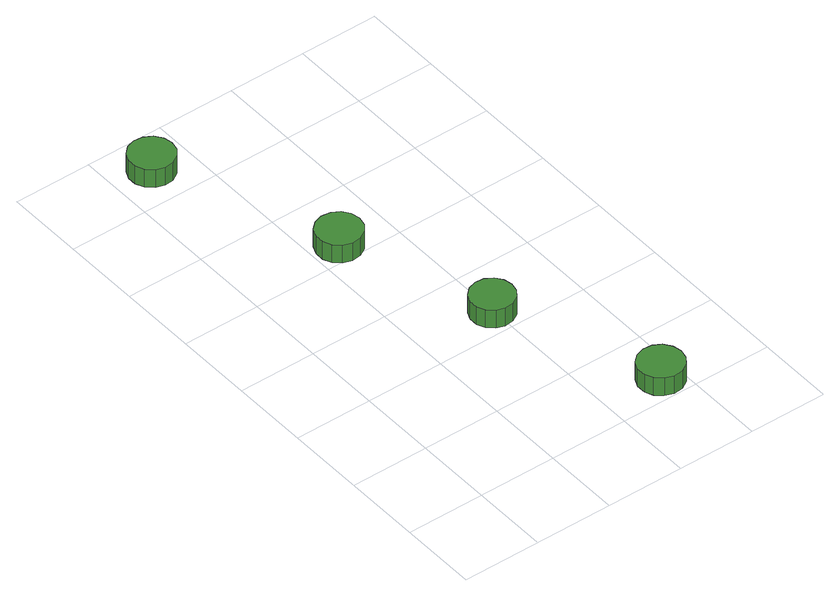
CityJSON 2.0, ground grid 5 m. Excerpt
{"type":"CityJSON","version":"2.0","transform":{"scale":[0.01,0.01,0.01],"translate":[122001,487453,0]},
"CityObjects":{
"tree1":{"type":"SolitaryVegetationObject","attributes":{"function":"something"},"geometry":[{"type":"MultiSurface","lod":"1","boundaries":[[[0,1,2,3,4,5,6,7,8,9,10,11,12,13,14]],[[15,16,17,18,19,20,21,22,23,24,25,26,27,28,29]],[[0,29,28,1]],[[1,28,27,2]],[[2,27,26,3]],[[3,26,25,4]],[[4,25,24,5]],[[5,24,23,6]],[[6,23,22,7]],[[7,22,21,8]],[[8,21,20,9]],[[9,20,19,10]],[[10,19,18,11]],[[11,18,17,12]],[[12,17,16,13]],[[13,16,15,14]],[[14,15,29,0]]]}]},
"tree2":{"type":"SolitaryVegetationObject","attributes":{"function":"something"},"geometry":[{"type":"MultiSurface","lod":"1","boundaries":[[[30,31,32,33,34,35,36,37,38,39,40,41,42,43,44]],[[45,46,47,48,49,50,51,52,53,54,55,56,57,58,59]],[[30,59,58,31]],[[31,58,57,32]],[[32,57,56,33]],[[33,56,55,34]],[[34,55,54,35]],[[35,54,53,36]],[[36,53,52,37]],[[37,52,51,38]],[[38,51,50,39]],[[39,50,49,40]],[[40,49,48,41]],[[41,48,47,42]],[[42,47,46,43]],[[43,46,45,44]],[[44,45,59,30]]]}]},
"tree3":{"type":"SolitaryVegetationObject","attributes":{"function":"something"},"geometry":[{"type":"MultiSurface","lod":"1","boundaries":[[[60,61,62,63,64,65,66,67,68,69,70,71,72,73,74]],[[75,76,77,78,79,80,81,82,83,84,85,86,87,88,89]],[[60,89,88,61]],[[61,88,87,62]],[[62,87,86,63]],[[63,86,85,64]],[[64,85,84,65]],[[65,84,83,66]],[[66,83,82,67]],[[67,82,81,68]],[[68,81,80,69]],[[69,80,79,70]],[[70,79,78,71]],[[71,78,77,72]],[[72,77,76,73]],[[73,76,75,74]],[[74,75,89,60]]]}]},
"tree4":{"type":"SolitaryVegetationObject","attributes":{"function":"something"},"geometry":[{"type":"MultiSurface","lod":"1","boundaries":[[[90,91,92,93,94,95,96,97,98,99,100,101,102,103,104]],[[105,106,107,108,109,110,111,112,113,114,115,116,117,118,119]],[[90,119,118,91]],[[91,118,117,92]],[[92,117,116,93]],[[93,116,115,94]],[[94,115,114,95]],[[95,114,113,96]],[[96,113,112,97]],[[97,112,111,98]],[[98,111,110,99]],[[99,110,109,100]],[[100,109,108,101]],[[101,108,107,102]],[[102,107,106,103]],[[103,106,105,104]],[[104,105,119,90]]]}]}
},
"vertices":[
[372,3230,150],[360,3287,150],[325,3335,150],[273,3365,150],[215,3371,150],[158,3353,150],[114,3313,150],[90,3259,150],[90,3200,150],[114,3146,150],[158,3106,150],[215,3088,150],[273,3094,150],[325,3124,150],[360,3172,150],[360,3172,21],[325,3124,21],[273,3094,21],[215,3088,21],[158,3106,21],[114,3146,21],[90,3200,21],[90,3259,21],[114,3313,21],[158,3353,21],[215,3371,21],[273,3365,21],[325,3335,21],[360,3287,21],[372,3230,21],
[807,2114,133],[795,2172,133],[760,2220,133],[709,2249,133],[650,2256,133],[593,2237,133],[549,2198,133],[525,2144,133],[525,2084,133],[549,2030,133],[593,1991,133],[650,1972,133],[709,1978,133],[760,2008,133],[795,2056,133],[795,2056,4],[760,2008,4],[709,1978,4],[650,1972,4],[593,1991,4],[549,2030,4],[525,2084,4],[525,2144,4],[549,2198,4],[593,2237,4],[650,2256,4],[709,2249,4],[760,2220,4],[795,2172,4],[807,2114,4],
[1129,1166,129],[1117,1222,129],[1084,1268,129],[1034,1297,129],[978,1303,129],[923,1285,129],[881,1247,129],[858,1195,129],[858,1137,129],[881,1085,129],[923,1047,129],[978,1029,129],[1034,1035,129],[1084,1064,129],[1117,1110,129],[1117,1110,0],[1084,1064,0],[1034,1035,0],[978,1029,0],[923,1047,0],[881,1085,0],[858,1137,0],[858,1195,0],[881,1247,0],[923,1285,0],[978,1303,0],[1034,1297,0],[1084,1268,0],[1117,1222,0],[1129,1166,0],
[1516,151,133],[1503,209,133],[1469,257,133],[1417,286,133],[1358,292,133],[1302,274,133],[1258,235,133],[1234,180,133],[1234,121,133],[1258,67,133],[1302,28,133],[1358,9,133],[1417,15,133],[1469,45,133],[1503,93,133],[1503,93,4],[1469,45,4],[1417,15,4],[1358,9,4],[1302,28,4],[1258,67,4],[1234,121,4],[1234,180,4],[1258,235,4],[1302,274,4],[1358,292,4],[1417,286,4],[1469,257,4],[1503,209,4],[1516,151,4]
]}
